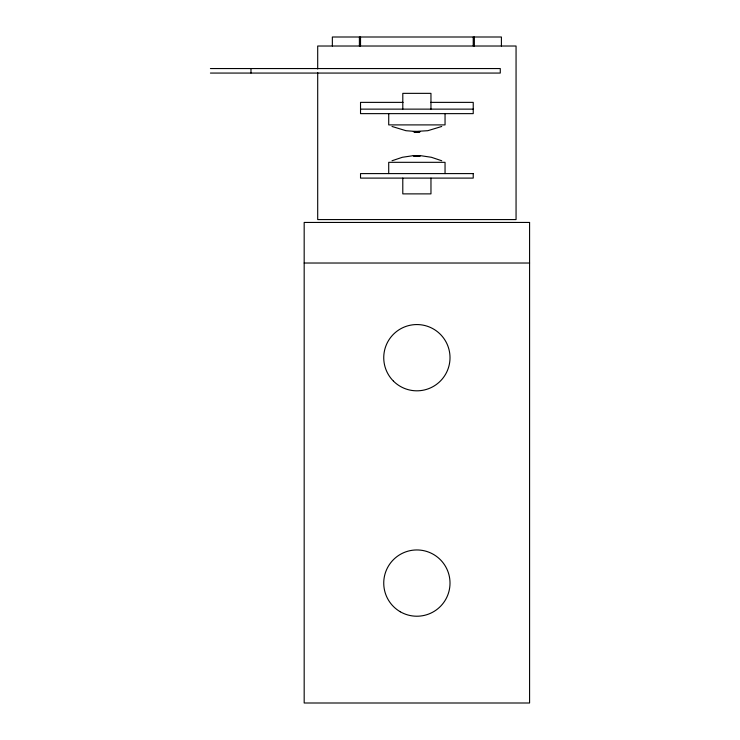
<?xml version="1.0" encoding="UTF-8"?>
<svg xmlns="http://www.w3.org/2000/svg" width="740" height="740" viewBox="0 0 740 740"><rect width="100%" height="100%" fill="white"/><g stroke="black" fill="none" stroke-linecap="round" stroke-linejoin="round"><path stroke-width="1.11" d="M445.045 173.595L445.045 162.319L388.713 162.319L388.722 173.595M445.055 113.636L445.045 124.903L388.713 124.903L388.74 113.636M416.861 155.668L420.422 155.668L413.382 155.668M416.74 155.668L420.283 155.668M417.046 131.563L405.973 130.703L392.015 126.466M441.743 126.466L427.785 130.703L413.373 131.563M392.015 160.756L402.394 157.278L413.225 155.668M417.203 131.563L413.42 131.563M416.537 155.668L420.061 155.668M416.417 155.668L419.996 155.668M417.36 131.563L413.614 131.563M417.517 131.563L413.771 131.563L420.329 131.563L413.956 131.563M416.213 155.668L419.821 155.668M416.093 155.668L419.691 155.668M417.684 131.563L414.049 131.563M417.832 131.563L414.16 131.563M415.899 155.668L419.617 155.668M415.788 155.668L419.478 155.668M417.998 131.563L414.261 131.563M418.146 131.563L414.382 131.563M415.593 155.668L419.386 155.668M415.482 155.668L419.238 155.668M418.294 131.563L414.502 131.563M418.442 131.563L414.631 131.563M415.297 155.668L419.145 155.668M418.59 131.563L414.752 131.563M415.186 155.668L418.979 155.668M418.729 131.563L414.89 131.563M415.011 155.668L418.886 155.668M414.909 155.668L418.711 155.668M418.868 131.563L415.029 131.563M418.997 131.563L415.168 131.563M414.742 155.668L418.609 155.668M419.127 131.563L415.316 131.563M414.641 155.668L418.424 155.668M419.256 131.563L415.464 131.563M414.483 155.668L418.313 155.668M419.377 131.563L415.612 131.563M414.4 155.668L418.128 155.668M419.488 131.563L415.769 131.563M419.599 131.563L415.917 131.563M414.169 155.668L418.007 155.668M414.252 155.668L417.813 155.668M419.7 131.563L416.074 131.563M414.039 155.668L417.702 155.668M419.802 131.563L416.232 131.563M413.965 155.668L417.499 155.668M419.987 131.563L416.398 131.563M413.845 155.668L417.379 155.668M420.144 131.563L416.555 131.563M413.679 155.668L417.184 155.668M413.42 155.668L417.064 155.668M413.531 155.668L416.879 155.557M210.419 68.552L500.277 68.552L500.277 73.066L210.419 73.066M403.078 102.37L360.528 102.37L360.528 113.636L473.23 113.636L473.23 102.37L430.68 102.37M360.528 109.132L473.23 109.132M304.177 263.024L529.581 263.024M420.533 155.668L431.365 157.278L441.743 160.756M501.405 46.019L501.405 37L332.353 37L332.353 46.019M474.359 37L474.359 46.019M473.23 37L473.23 46.019M430.957 109.132L430.957 93.351L402.8 93.351L402.8 109.132M430.967 178.1L430.967 193.88L402.791 193.88L402.791 178.1M360.528 37L360.528 46.019M359.4 37L359.4 46.019M317.7 69.005L317.7 46.019L516.058 46.019L516.058 219.577L317.7 219.577L317.7 72.455M250.98 68.552L250.98 73.066M473.23 173.595L360.528 173.595L360.528 178.1L473.23 178.1L473.23 173.595M529.581 222.444L304.177 222.444L304.177 703L529.581 703L529.581 222.444M400.312 611.786A33.134 33.134 0 0 0 450.013 583.083A33.134 33.134 0 0 0 400.312 554.39A33.134 33.134 0 0 0 400.312 611.786M393.449 381.118A33.134 33.134 0 0 0 448.884 366.263A33.134 33.134 0 0 0 408.304 325.683A33.134 33.134 0 0 0 393.449 381.118"/></g></svg>
